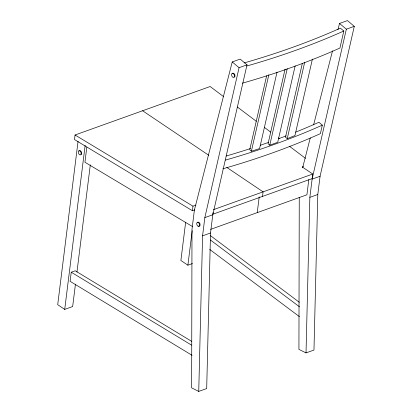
<?xml version="1.0" encoding="UTF-8"?>
<svg xmlns="http://www.w3.org/2000/svg" width="412" height="412" viewBox="0 0 412 412"><rect width="100%" height="100%" fill="white"/><g stroke="black" fill="none" stroke-linecap="round" stroke-linejoin="round"><path stroke-width="0.62" d="M299.256 197.281L298.932 349.381L306.023 352.904L313.97 350.051L317.796 194.5L320.067 176.264L354.289 26.342L347.465 20.6L339.519 23.453L337.928 29.674M198.744 391.4L202.57 235.849L204.841 217.613L239.063 67.692L247.009 64.839L240.181 59.096L232.234 61.949L194.402 210.012L191.992 229.36L191.647 387.883L198.744 391.4L206.69 388.547L210.517 232.996L212.788 214.76L247.009 64.839M306.023 352.904L309.85 197.353L312.121 179.112L346.343 29.195L354.289 26.342M223.479 96.557L210.146 86.515L75.051 134.997L74.484 139.555L192.414 210.723L194.752 209.883M78.064 141.295L57.711 304.684L64.715 309.402L72.661 306.549L75.442 284.208M64.715 309.402L85.145 145.374M191.657 341.352L75.221 270.787L71.245 272.214L70.112 281.329L192.054 355.309M86.819 147.166L84.939 162.256L192.461 226.543M76.956 272.085L90.31 164.857M185.657 222.192L180.883 260.482L187.893 265.199L192.43 263.567M192.414 210.723L192.981 206.165L195.901 205.114M187.893 265.199L192.183 230.73M213.066 212.52L212.855 214.23L312.188 178.581L312.754 174.024L302.248 166.953L303.417 166.53M257.248 212.623L259.205 196.9M262.521 196.406L263.088 191.848L226.837 167.447M308.794 179.704L306.914 194.799L210.609 229.36M266.631 75.782L249.749 149.757L251.382 151.219L259.57 148.578L277.029 72.095M251.382 151.219L268.835 74.732M285.083 69.128L268.058 143.731L269.762 145.168L277.709 142.315L295.167 65.832M269.762 145.168L287.221 68.68M302.362 63.257L285.475 137.237L287.252 138.643L294.946 135.584L312.404 59.101M287.252 138.643L304.71 62.161M295.667 132.139A833.656 478.095 12.9 0 0 318.903 122.276L322.318 125.145L320.376 133.658A833.656 478.095 12.9 0 1 222.866 168.786M244.095 62.933A833.656 478.095 12.9 0 0 340.389 28.145L343.804 31.018L339.921 48.034A833.656 478.095 12.9 0 1 242.411 83.167M302.635 167.777L310.267 137.917M313.604 124.851L332.52 50.825M81.154 154.691L81.746 153.64L81.488 152.023L80.531 150.782L79.439 150.643M234.438 77.209L235.031 76.158L234.773 74.541L233.815 73.3L232.723 73.161M213.421 209.672L312.754 174.024M204.841 217.613L212.788 214.76M312.121 179.112L320.067 176.264M202.57 235.849L210.517 232.996M309.85 197.353L317.796 194.5M197.842 222.13L198.934 222.269L199.892 223.51L200.15 225.127L199.557 226.178L198.466 226.039M75.051 134.997L192.981 206.165M71.245 272.214L191.528 345.112M142.598 110.756L208.709 155.247M210.238 235.468L299.313 302.269M210.383 239.98L299.462 306.786M209.698 249.425L299.447 316.658M237.322 106.991L256.295 121.282M264.499 127.463L270.648 132.097M278.342 137.891L279.367 138.664M289.621 146.389L305.519 158.368M339.519 23.453L346.343 29.195M232.234 61.949L239.063 67.692M343.804 31.018A833.656 478.095 12.9 0 1 246.901 65.977M286.17 135.872A833.656 478.095 12.9 0 1 278.6 138.741M268.572 142.382A833.656 478.095 12.9 0 1 260.214 145.292M250.542 148.521A833.656 478.095 12.9 0 1 226.245 156.014M322.318 125.145A833.656 478.095 12.9 0 1 225.416 160.103M78.862 150.849L78.27 151.899L78.527 153.516L79.485 154.757L80.577 154.897L81.169 153.846L80.912 152.229L79.954 150.988L78.862 150.849M232.147 73.367L231.554 74.418L231.812 76.035L232.77 77.276L233.862 77.415L234.454 76.369L234.196 74.747L233.238 73.506L232.147 73.367M197.266 222.336L196.678 223.386L196.936 225.004L197.889 226.245L198.981 226.384L199.573 225.338L199.315 223.716L198.357 222.475L197.266 222.336"/></g></svg>
